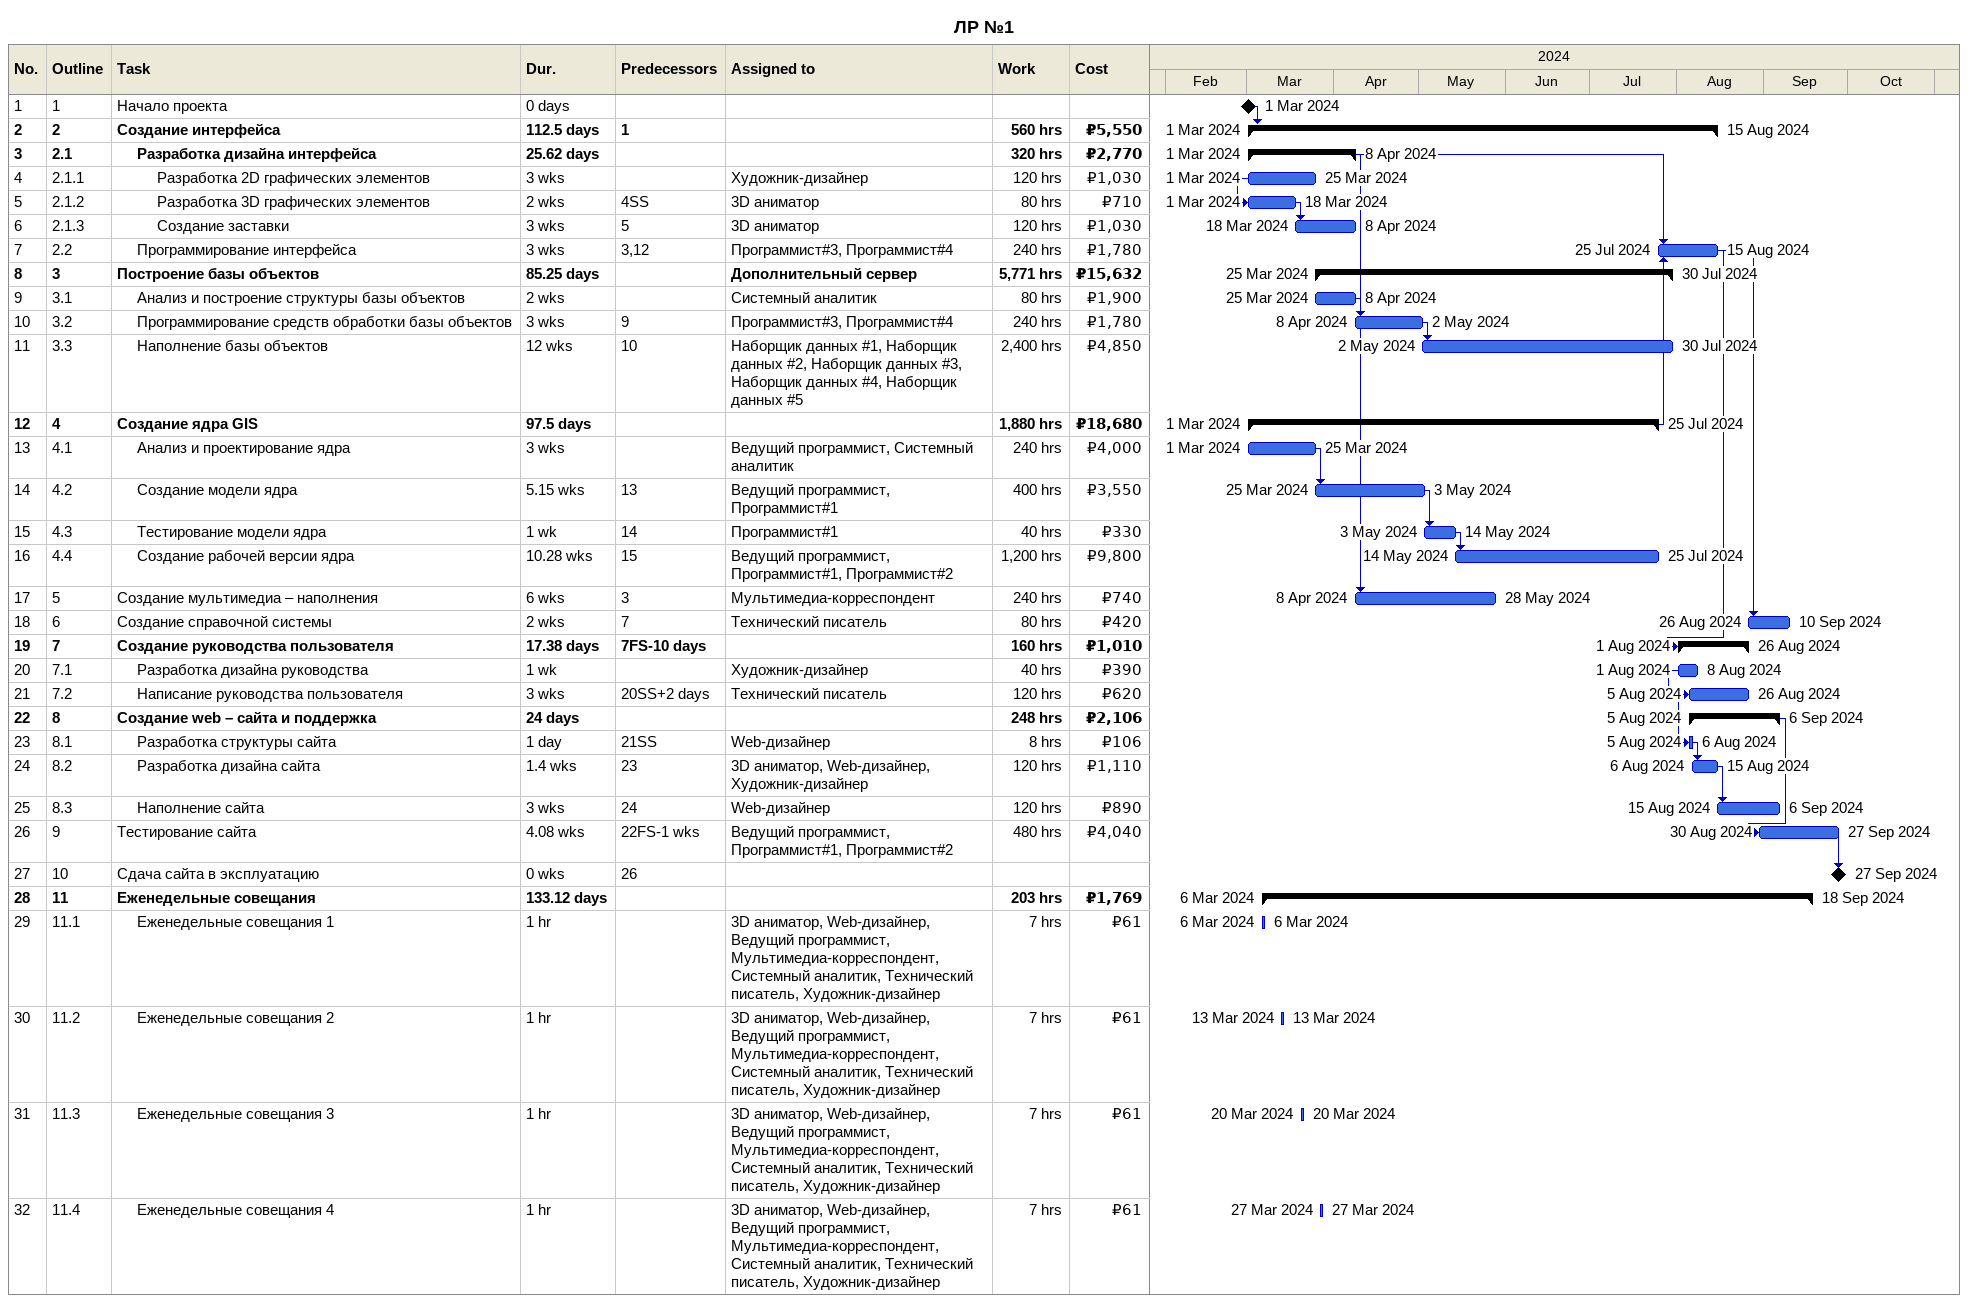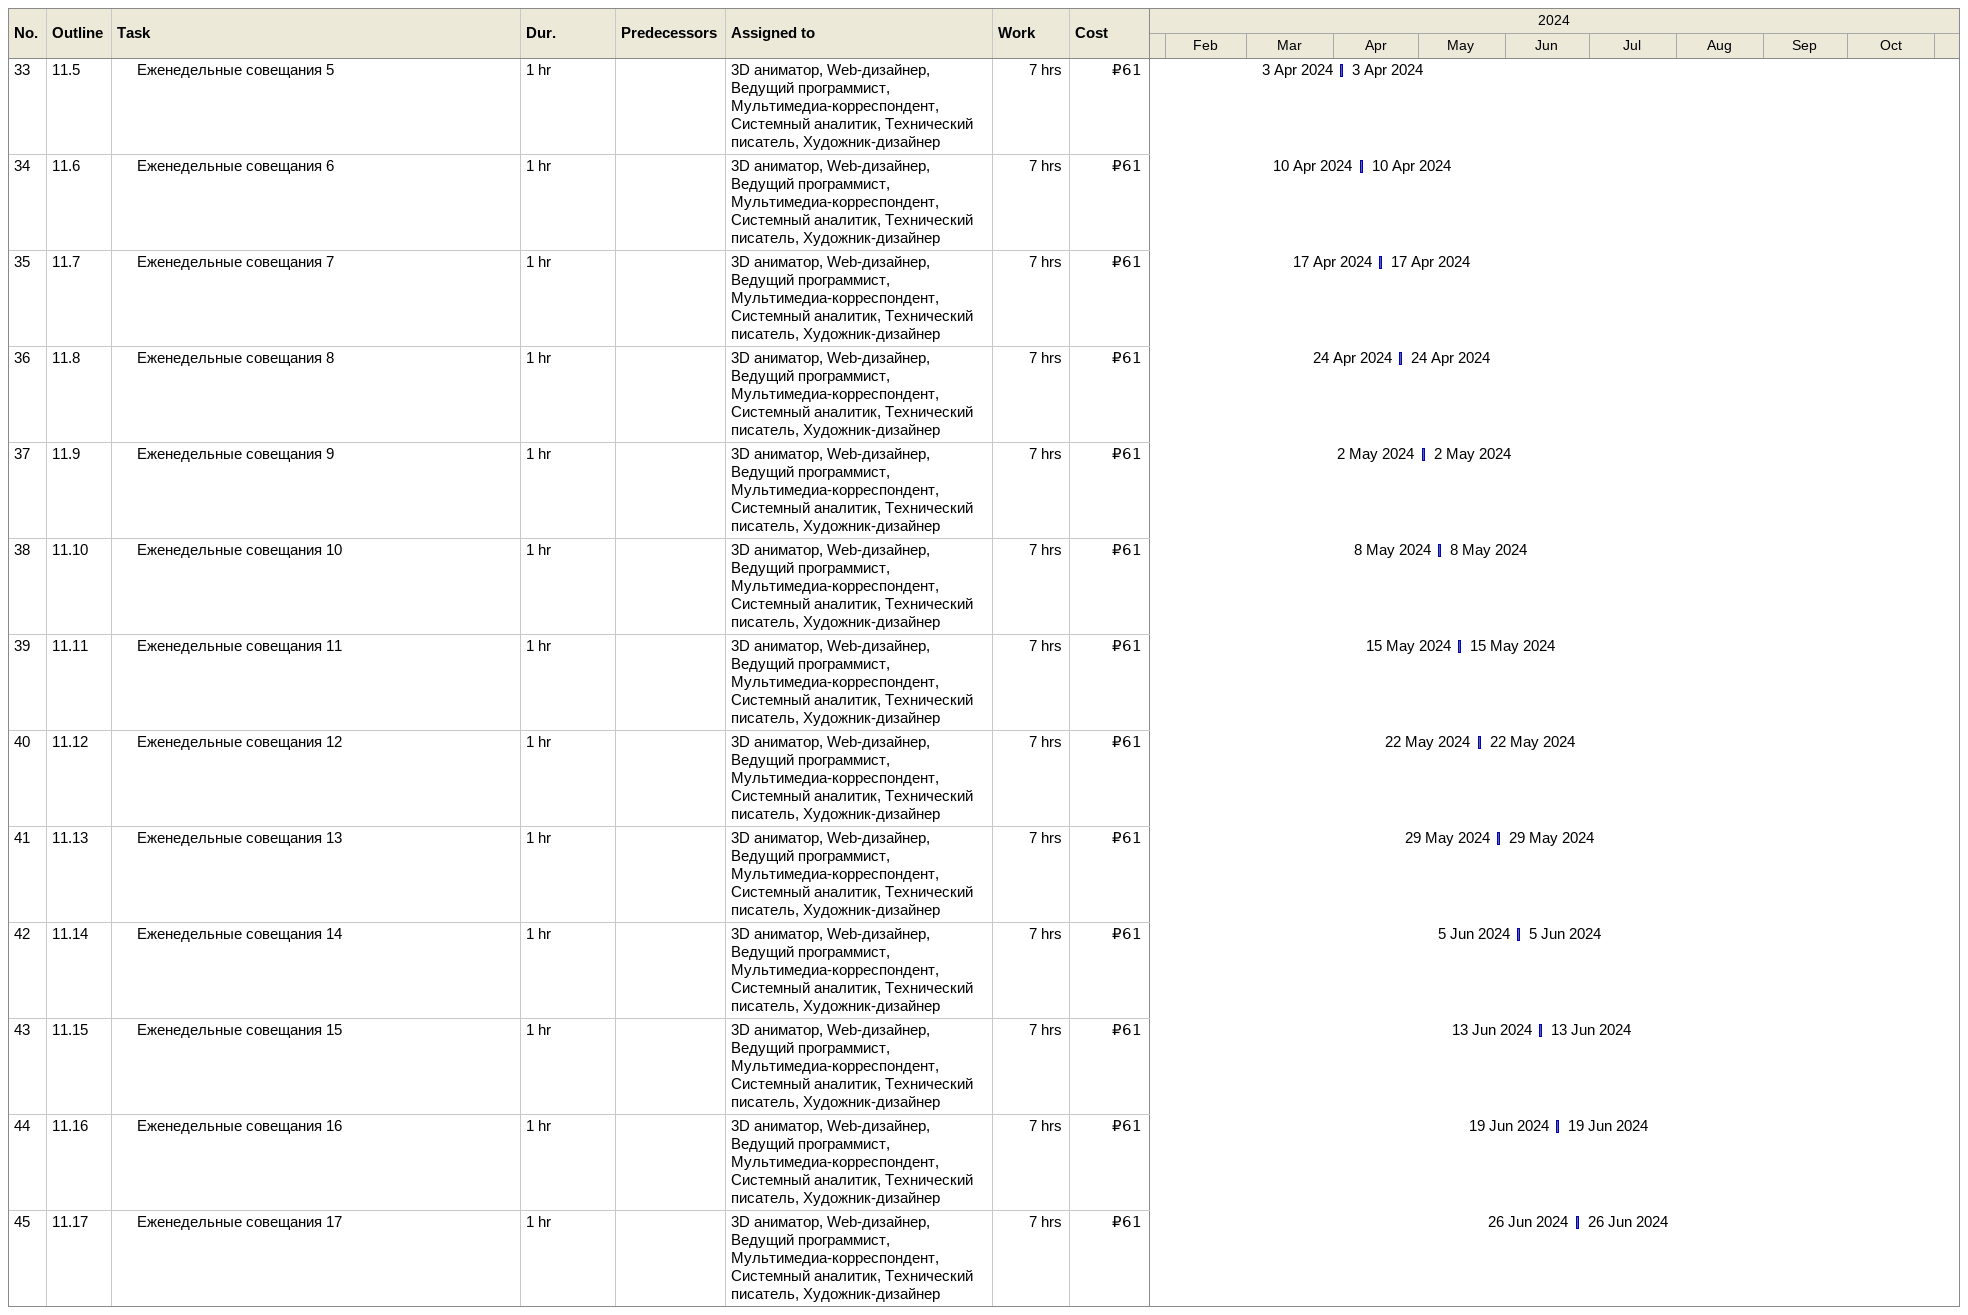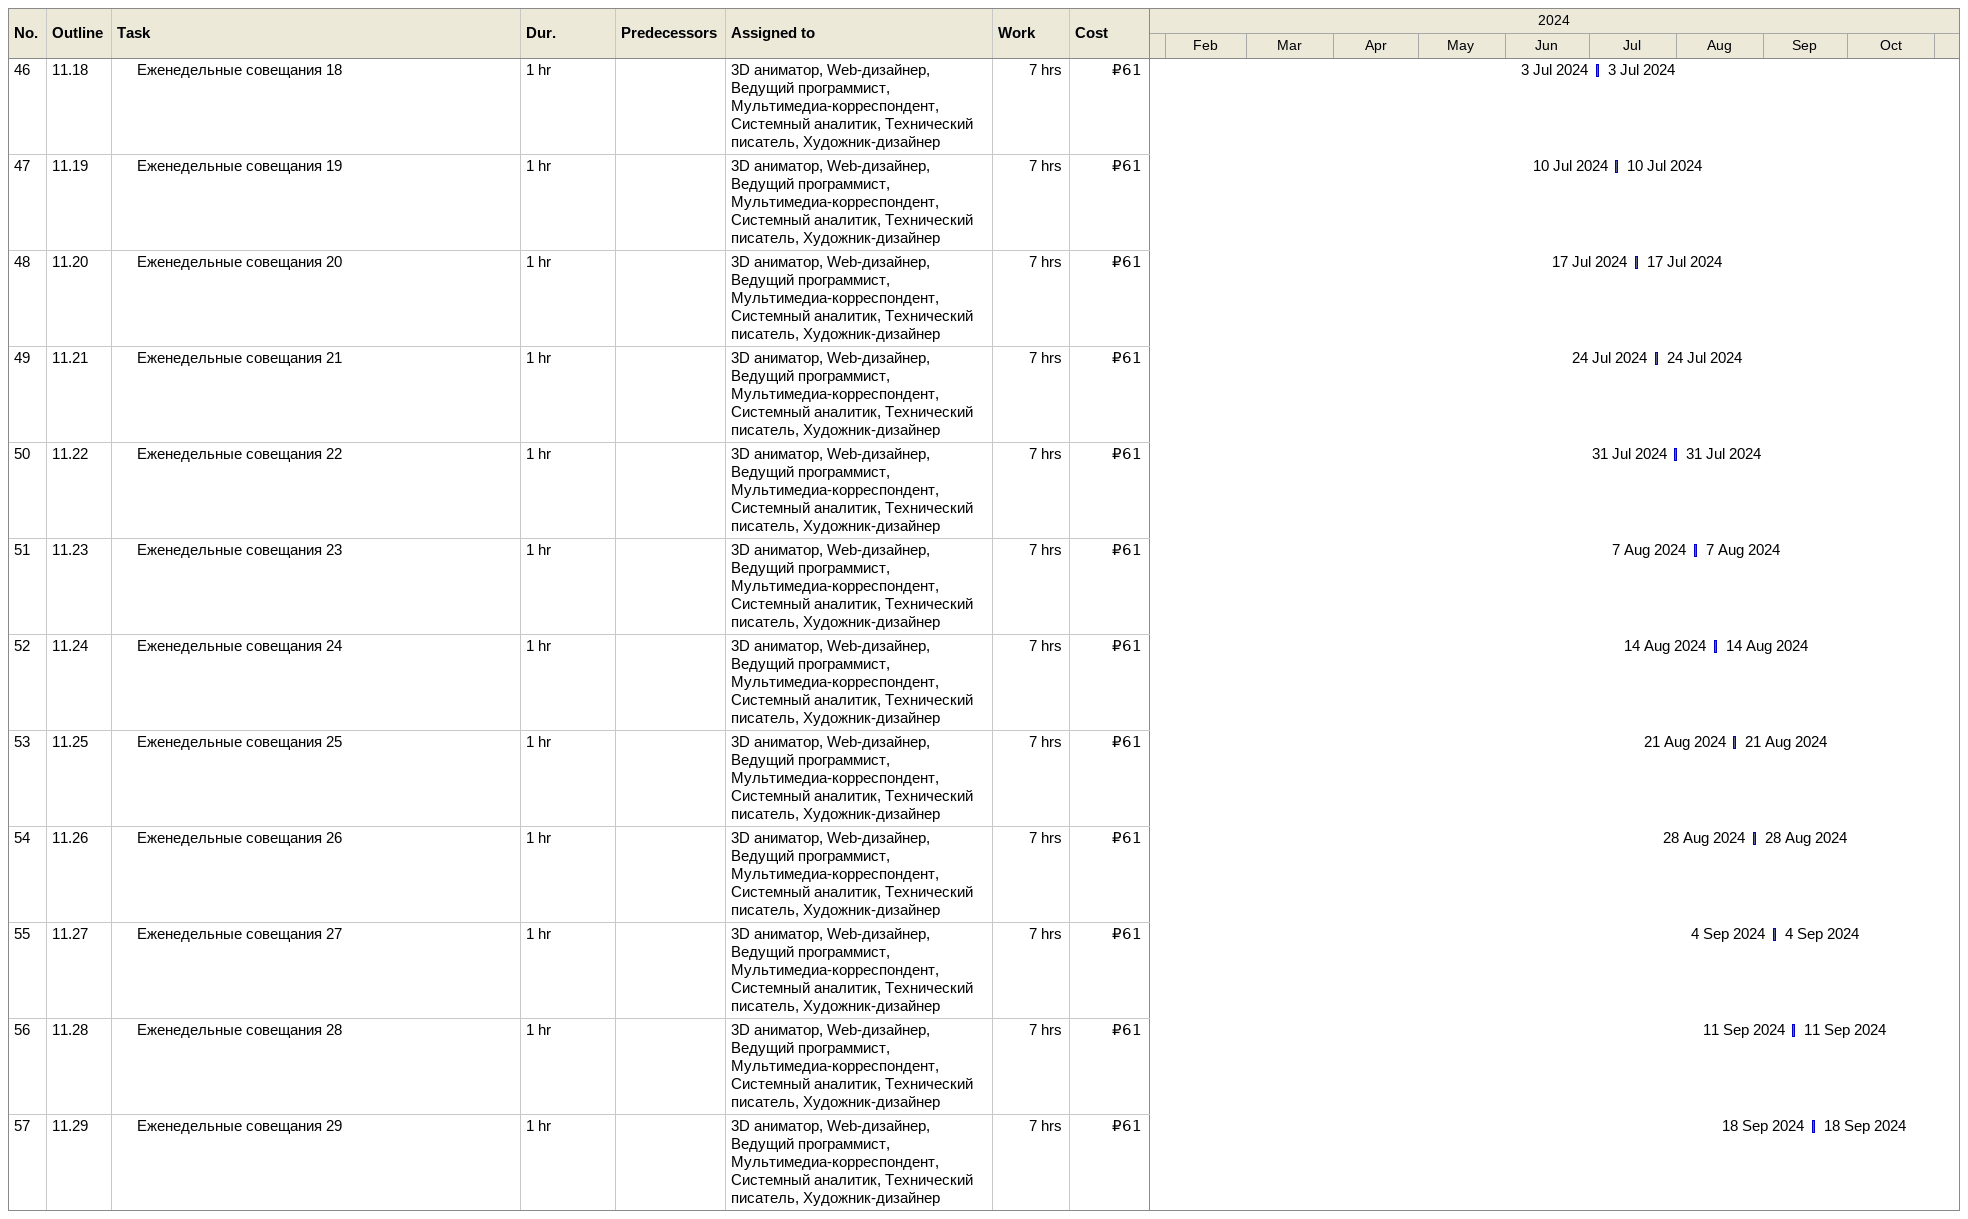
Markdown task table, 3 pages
ЛР №1

| ID | WBS | Task | Duration | Start | Finish | Predecessors | Resources | Work (h) | Cost (₽) |
|---|---|---|---|---|---|---|---|---|---|
| 1 | 1 | Начало проекта | 0d | 2024-03-01 | 2024-03-01 |  |  |  |  |
| 2 | 2 | **Создание интерфейса** | 112.5d | 2024-03-01 | 2024-08-15 | 1 |  | 560 | 5550 |
| 3 | 2.1 | **Разработка дизайна интерфейса** | 25.62d | 2024-03-01 | 2024-04-08 |  |  | 320 | 2770 |
| 4 | 2.1.1 | Разработка 2D графических элементов | 3w | 2024-03-01 | 2024-03-25 |  | Художник-дизайнер | 120 | 1030 |
| 5 | 2.1.2 | Разработка 3D графических элементов | 2w | 2024-03-01 | 2024-03-18 | 4SS | 3D аниматор | 80 | 710 |
| 6 | 2.1.3 | Создание заставки | 3w | 2024-03-18 | 2024-04-08 | 5 | 3D аниматор | 120 | 1030 |
| 7 | 2.2 | Программирование интерфейса | 3w | 2024-07-25 | 2024-08-15 | 3, 12 | Программист#3, Программист#4 | 240 | 1780 |
| 8 | 3 | **Построение базы объектов** | 85.25d | 2024-03-25 | 2024-07-30 |  | Дополнительный сервер | 5771 | 15632 |
| 9 | 3.1 | Анализ и построение структуры базы объектов | 2w | 2024-03-25 | 2024-04-08 |  | Системный аналитик | 80 | 1900 |
| 10 | 3.2 | Программирование средств обработки базы объектов | 3w | 2024-04-08 | 2024-05-02 | 9 | Программист#3, Программист#4 | 240 | 1780 |
| 11 | 3.3 | Наполнение базы объектов | 12w | 2024-05-02 | 2024-07-30 | 10 | Наборщик данных #1, Наборщик данных #2, Наборщик данных #3, Наборщик данных #4, Наборщик данных #5 | 2400 | 4850 |
| 12 | 4 | **Создание ядра GIS** | 97.5d | 2024-03-01 | 2024-07-25 |  |  | 1880 | 18680 |
| 13 | 4.1 | Анализ и проектирование ядра | 3w | 2024-03-01 | 2024-03-25 |  | Ведущий программист, Системный аналитик | 240 | 4000 |
| 14 | 4.2 | Создание модели ядра | 5.15w | 2024-03-25 | 2024-05-03 | 13 | Ведущий программист, Программист#1 | 400 | 3550 |
| 15 | 4.3 | Тестирование модели ядра | 1w | 2024-05-03 | 2024-05-14 | 14 | Программист#1 | 40 | 330 |
| 16 | 4.4 | Создание рабочей версии ядра | 10.28w | 2024-05-14 | 2024-07-25 | 15 | Ведущий программист, Программист#1, Программист#2 | 1200 | 9800 |
| 17 | 5 | Создание мультимедиа – наполнения | 6w | 2024-04-08 | 2024-05-28 | 3 | Мультимедиа-корреспондент | 240 | 740 |
| 18 | 6 | Создание справочной системы | 2w | 2024-08-26 | 2024-09-10 | 7 | Технический писатель | 80 | 420 |
| 19 | 7 | **Создание руководства пользователя** | 17.38d | 2024-08-01 | 2024-08-26 | 7FS-10d |  | 160 | 1010 |
| 20 | 7.1 | Разработка дизайна руководства | 1w | 2024-08-01 | 2024-08-08 |  | Художник-дизайнер | 40 | 390 |
| 21 | 7.2 | Написание руководства пользователя | 3w | 2024-08-05 | 2024-08-26 | 20SS+2d | Технический писатель | 120 | 620 |
| 22 | 8 | **Создание web – сайта и поддержка** | 24d | 2024-08-05 | 2024-09-06 |  |  | 248 | 2106 |
| 23 | 8.1 | Разработка структуры сайта | 1d | 2024-08-05 | 2024-08-06 | 21SS | Web-дизайнер | 8 | 106 |
| 24 | 8.2 | Разработка дизайна сайта | 1.4w | 2024-08-06 | 2024-08-15 | 23 | 3D аниматор, Web-дизайнер, Художник-дизайнер | 120 | 1110 |
| 25 | 8.3 | Наполнение сайта | 3w | 2024-08-15 | 2024-09-06 | 24 | Web-дизайнер | 120 | 890 |
| 26 | 9 | Тестирование сайта | 4.08w | 2024-08-30 | 2024-09-27 | 22FS-1w | Ведущий программист, Программист#1, Программист#2 | 480 | 4040 |
| 27 | 10 | Сдача сайта в эксплуатацию | 0w | 2024-09-27 | 2024-09-27 | 26 |  |  |  |
| 28 | 11 | **Еженедельные совещания** | 133.12d | 2024-03-06 | 2024-09-18 |  |  | 203 | 1769 |
| 29 | 11.1 | Еженедельные совещания 1 | 1h | 2024-03-06 | 2024-03-06 |  | 3D аниматор, Web-дизайнер, Ведущий программист, Мультимедиа-корреспондент, Системный аналитик, Технический писатель, Художник-дизайнер | 7 | 61 |
| 30 | 11.2 | Еженедельные совещания 2 | 1h | 2024-03-13 | 2024-03-13 |  | 3D аниматор, Web-дизайнер, Ведущий программист, Мультимедиа-корреспондент, Системный аналитик, Технический писатель, Художник-дизайнер | 7 | 61 |
| 31 | 11.3 | Еженедельные совещания 3 | 1h | 2024-03-20 | 2024-03-20 |  | 3D аниматор, Web-дизайнер, Ведущий программист, Мультимедиа-корреспондент, Системный аналитик, Технический писатель, Художник-дизайнер | 7 | 61 |
| 32 | 11.4 | Еженедельные совещания 4 | 1h | 2024-03-27 | 2024-03-27 |  | 3D аниматор, Web-дизайнер, Ведущий программист, Мультимедиа-корреспондент, Системный аналитик, Технический писатель, Художник-дизайнер | 7 | 61 |
| 33 | 11.5 | Еженедельные совещания 5 | 1h | 2024-04-03 | 2024-04-03 |  | 3D аниматор, Web-дизайнер, Ведущий программист, Мультимедиа-корреспондент, Системный аналитик, Технический писатель, Художник-дизайнер | 7 | 61 |
| 34 | 11.6 | Еженедельные совещания 6 | 1h | 2024-04-10 | 2024-04-10 |  | 3D аниматор, Web-дизайнер, Ведущий программист, Мультимедиа-корреспондент, Системный аналитик, Технический писатель, Художник-дизайнер | 7 | 61 |
| 35 | 11.7 | Еженедельные совещания 7 | 1h | 2024-04-17 | 2024-04-17 |  | 3D аниматор, Web-дизайнер, Ведущий программист, Мультимедиа-корреспондент, Системный аналитик, Технический писатель, Художник-дизайнер | 7 | 61 |
| 36 | 11.8 | Еженедельные совещания 8 | 1h | 2024-04-24 | 2024-04-24 |  | 3D аниматор, Web-дизайнер, Ведущий программист, Мультимедиа-корреспондент, Системный аналитик, Технический писатель, Художник-дизайнер | 7 | 61 |
| 37 | 11.9 | Еженедельные совещания 9 | 1h | 2024-05-02 | 2024-05-02 |  | 3D аниматор, Web-дизайнер, Ведущий программист, Мультимедиа-корреспондент, Системный аналитик, Технический писатель, Художник-дизайнер | 7 | 61 |
| 38 | 11.10 | Еженедельные совещания 10 | 1h | 2024-05-08 | 2024-05-08 |  | 3D аниматор, Web-дизайнер, Ведущий программист, Мультимедиа-корреспондент, Системный аналитик, Технический писатель, Художник-дизайнер | 7 | 61 |
| 39 | 11.11 | Еженедельные совещания 11 | 1h | 2024-05-15 | 2024-05-15 |  | 3D аниматор, Web-дизайнер, Ведущий программист, Мультимедиа-корреспондент, Системный аналитик, Технический писатель, Художник-дизайнер | 7 | 61 |
| 40 | 11.12 | Еженедельные совещания 12 | 1h | 2024-05-22 | 2024-05-22 |  | 3D аниматор, Web-дизайнер, Ведущий программист, Мультимедиа-корреспондент, Системный аналитик, Технический писатель, Художник-дизайнер | 7 | 61 |
| 41 | 11.13 | Еженедельные совещания 13 | 1h | 2024-05-29 | 2024-05-29 |  | 3D аниматор, Web-дизайнер, Ведущий программист, Мультимедиа-корреспондент, Системный аналитик, Технический писатель, Художник-дизайнер | 7 | 61 |
| 42 | 11.14 | Еженедельные совещания 14 | 1h | 2024-06-05 | 2024-06-05 |  | 3D аниматор, Web-дизайнер, Ведущий программист, Мультимедиа-корреспондент, Системный аналитик, Технический писатель, Художник-дизайнер | 7 | 61 |
| 43 | 11.15 | Еженедельные совещания 15 | 1h | 2024-06-13 | 2024-06-13 |  | 3D аниматор, Web-дизайнер, Ведущий программист, Мультимедиа-корреспондент, Системный аналитик, Технический писатель, Художник-дизайнер | 7 | 61 |
| 44 | 11.16 | Еженедельные совещания 16 | 1h | 2024-06-19 | 2024-06-19 |  | 3D аниматор, Web-дизайнер, Ведущий программист, Мультимедиа-корреспондент, Системный аналитик, Технический писатель, Художник-дизайнер | 7 | 61 |
| 45 | 11.17 | Еженедельные совещания 17 | 1h | 2024-06-26 | 2024-06-26 |  | 3D аниматор, Web-дизайнер, Ведущий программист, Мультимедиа-корреспондент, Системный аналитик, Технический писатель, Художник-дизайнер | 7 | 61 |
| 46 | 11.18 | Еженедельные совещания 18 | 1h | 2024-07-03 | 2024-07-03 |  | 3D аниматор, Web-дизайнер, Ведущий программист, Мультимедиа-корреспондент, Системный аналитик, Технический писатель, Художник-дизайнер | 7 | 61 |
| 47 | 11.19 | Еженедельные совещания 19 | 1h | 2024-07-10 | 2024-07-10 |  | 3D аниматор, Web-дизайнер, Ведущий программист, Мультимедиа-корреспондент, Системный аналитик, Технический писатель, Художник-дизайнер | 7 | 61 |
| 48 | 11.20 | Еженедельные совещания 20 | 1h | 2024-07-17 | 2024-07-17 |  | 3D аниматор, Web-дизайнер, Ведущий программист, Мультимедиа-корреспондент, Системный аналитик, Технический писатель, Художник-дизайнер | 7 | 61 |
| 49 | 11.21 | Еженедельные совещания 21 | 1h | 2024-07-24 | 2024-07-24 |  | 3D аниматор, Web-дизайнер, Ведущий программист, Мультимедиа-корреспондент, Системный аналитик, Технический писатель, Художник-дизайнер | 7 | 61 |
| 50 | 11.22 | Еженедельные совещания 22 | 1h | 2024-07-31 | 2024-07-31 |  | 3D аниматор, Web-дизайнер, Ведущий программист, Мультимедиа-корреспондент, Системный аналитик, Технический писатель, Художник-дизайнер | 7 | 61 |
| 51 | 11.23 | Еженедельные совещания 23 | 1h | 2024-08-07 | 2024-08-07 |  | 3D аниматор, Web-дизайнер, Ведущий программист, Мультимедиа-корреспондент, Системный аналитик, Технический писатель, Художник-дизайнер | 7 | 61 |
| 52 | 11.24 | Еженедельные совещания 24 | 1h | 2024-08-14 | 2024-08-14 |  | 3D аниматор, Web-дизайнер, Ведущий программист, Мультимедиа-корреспондент, Системный аналитик, Технический писатель, Художник-дизайнер | 7 | 61 |
| 53 | 11.25 | Еженедельные совещания 25 | 1h | 2024-08-21 | 2024-08-21 |  | 3D аниматор, Web-дизайнер, Ведущий программист, Мультимедиа-корреспондент, Системный аналитик, Технический писатель, Художник-дизайнер | 7 | 61 |
| 54 | 11.26 | Еженедельные совещания 26 | 1h | 2024-08-28 | 2024-08-28 |  | 3D аниматор, Web-дизайнер, Ведущий программист, Мультимедиа-корреспондент, Системный аналитик, Технический писатель, Художник-дизайнер | 7 | 61 |
| 55 | 11.27 | Еженедельные совещания 27 | 1h | 2024-09-04 | 2024-09-04 |  | 3D аниматор, Web-дизайнер, Ведущий программист, Мультимедиа-корреспондент, Системный аналитик, Технический писатель, Художник-дизайнер | 7 | 61 |
| 56 | 11.28 | Еженедельные совещания 28 | 1h | 2024-09-11 | 2024-09-11 |  | 3D аниматор, Web-дизайнер, Ведущий программист, Мультимедиа-корреспондент, Системный аналитик, Технический писатель, Художник-дизайнер | 7 | 61 |
| 57 | 11.29 | Еженедельные совещания 29 | 1h | 2024-09-18 | 2024-09-18 |  | 3D аниматор, Web-дизайнер, Ведущий программист, Мультимедиа-корреспондент, Системный аналитик, Технический писатель, Художник-дизайнер | 7 | 61 |
